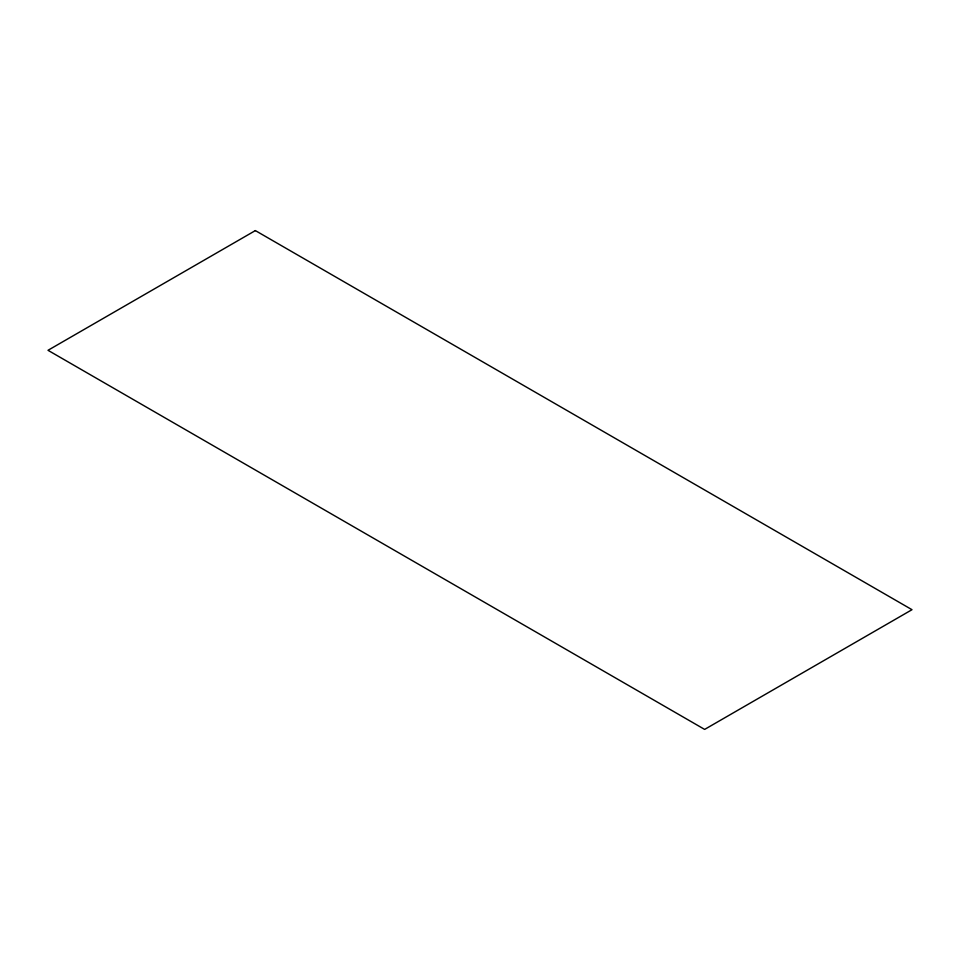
<?xml version="1.0" encoding="UTF-8"?>
<svg xmlns="http://www.w3.org/2000/svg" width="960" height="960" viewBox="0 0 960 960"><rect width="100%" height="100%" fill="white"/><g stroke="black" fill="none" stroke-linecap="round" stroke-linejoin="round"><path stroke-width="1.44" d="M255.36 230.592L48 350.304L704.64 729.408L912 609.696L255.36 230.592"/></g></svg>
